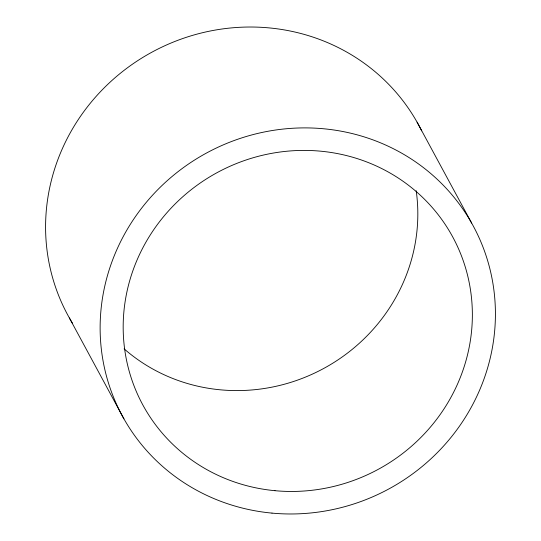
<?xml version="1.0" encoding="UTF-8"?>
<svg xmlns="http://www.w3.org/2000/svg" width="541" height="541" viewBox="0 0 541 541"><rect width="100%" height="100%" fill="white"/><g stroke="black" fill="none" stroke-linecap="round" stroke-linejoin="round"><path stroke-width="0.81" d="M417.091 122.178L471.63 223.048M69.37 317.952L123.909 418.822M72.663 323.538A199.521 191.108 -28.4 0 1 150.736 52.829A199.521 191.108 -28.4 0 1 421.696 130.861M416.191 190.723A176.244 168.812 -28.4 0 1 323.606 368.516A176.244 168.812 -28.4 0 1 124.112 348.85M271.995 513.111A199.521 191.108 -28.4 0 0 480.367 240.657A199.521 191.108 -28.4 0 0 140.951 209.036A199.521 191.108 -28.4 0 0 271.995 513.111M275.004 490.694A176.244 168.812 -28.4 0 0 459.066 250.023A176.244 168.812 -28.4 0 0 159.243 222.087A176.244 168.812 -28.4 0 0 275.004 490.694"/></g></svg>
